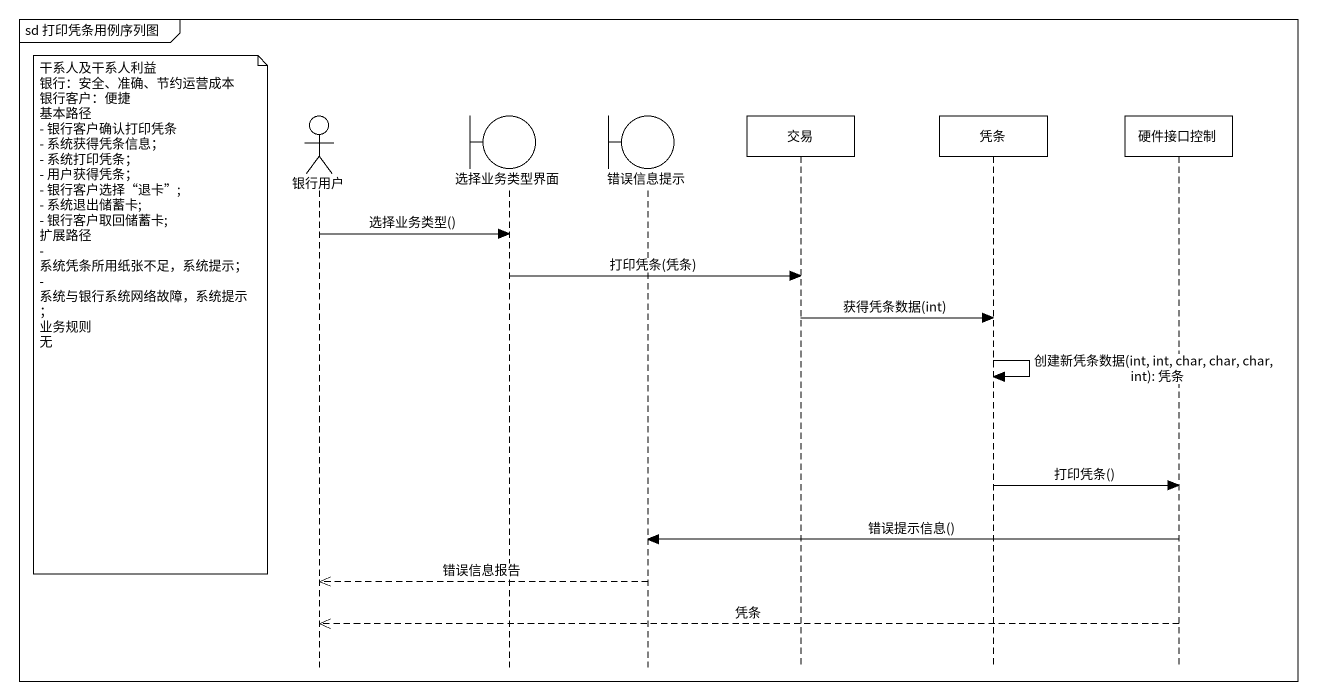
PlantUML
@startuml
mainframe sd 打印凭条用例序列图
hide footbox
actor 银行用户
boundary 选择业务类型界面
boundary 错误信息提示
participant 交易
participant 凭条
participant 硬件接口控制

银行用户 -> 选择业务类型界面 : 选择业务类型()
选择业务类型界面 -> 交易 : 打印凭条(凭条)
note left of 银行用户
  干系人及干系人利益
  银行：安全、准确、节约运营成本
  银行客户：便捷
  基本路径
  - 银行客户确认打印凭条
  - 系统获得凭条信息；
  - 系统打印凭条；
  - 用户获得凭条；
  - 银行客户选择“退卡”;
  - 系统退出储蓄卡;
  - 银行客户取回储蓄卡;
  扩展路径
  - 系统凭条所用纸张不足，系统提示；
  - 系统与银行系统网络故障，系统提示；
  业务规则
  无
end note
交易 -> 凭条 : 获得凭条数据(int)
凭条 -> 凭条 : 创建新凭条数据(int, int, char, char, char, int): 凭条
凭条 -> 硬件接口控制 : 打印凭条()
硬件接口控制 -> 错误信息提示 : 错误提示信息()
错误信息提示 -->> 银行用户 : 错误信息报告
硬件接口控制 -->> 银行用户 : 凭条
@enduml
